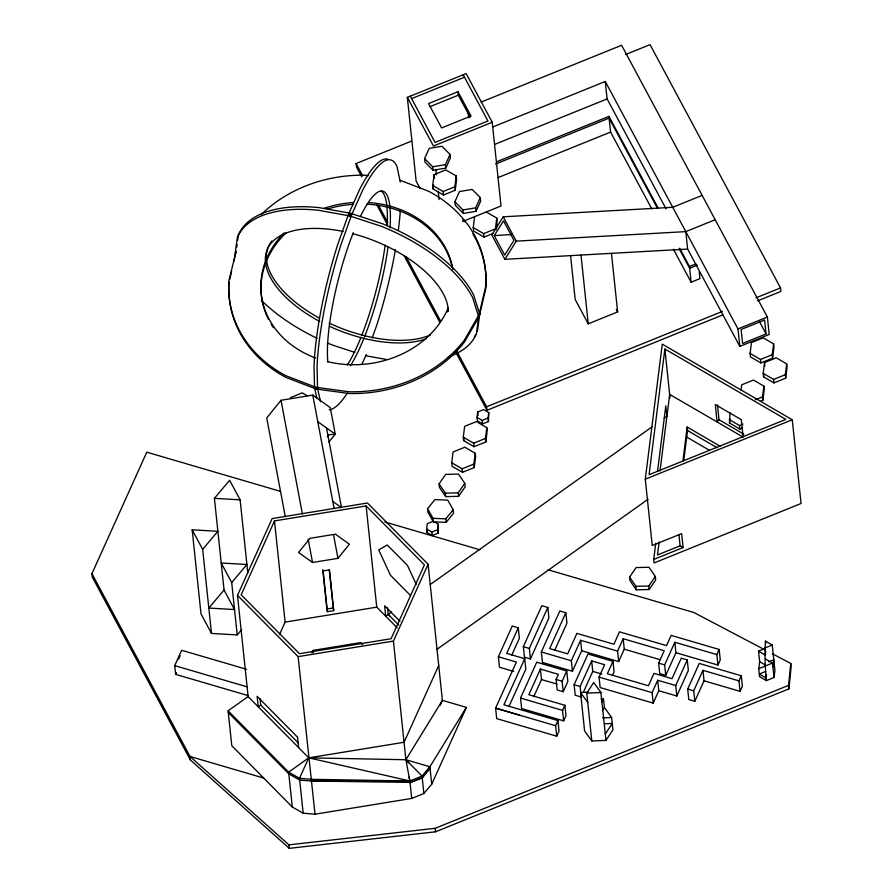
<?xml version="1.0" encoding="UTF-8"?>
<svg xmlns="http://www.w3.org/2000/svg" width="893" height="893" viewBox="0 0 893 893"><rect width="100%" height="100%" fill="white"/><g stroke="black" fill="none" stroke-linecap="round" stroke-linejoin="round"><path stroke-width="1.34" d="M280.547 491.384L146.776 452.171L91.946 573.663L92.314 577.146L190.365 759.954L289.254 848.35L435.516 831.807L788.954 688.86L788.586 685.366L790.751 663.432L772.367 653.765M788.954 688.86L791.12 666.915L790.751 663.432M432.714 185.476L434.076 174.671L445.83 169.916L456.234 175.966L456.602 179.46L455.24 190.265L443.486 195.02L433.083 188.97L432.714 185.476L443.118 191.526L454.872 186.771L456.234 175.966M433.083 188.97L433.596 184.918M426.631 529.024L427.312 523.622L433.183 521.244L438.385 524.269L438.072 533.166L432.19 535.543L426.999 532.518L426.631 529.024L431.821 532.049L437.704 529.672L438.385 524.269M426.999 532.518L427.334 529.817M493.427 233.307L484.017 237.114L473.625 231.064L473.257 227.581L474.618 216.776M451.724 462.764L453.086 451.97L464.84 447.214L475.243 453.264L475.612 456.747L474.25 467.552L462.496 472.308L452.092 466.258L451.724 462.764L462.127 468.814L473.882 464.059L475.243 453.264M463.288 437.157L464.639 426.352L476.404 421.596L486.797 427.647L487.165 431.14L485.803 441.946L474.049 446.701L463.646 440.651L463.288 437.157L473.681 443.207L485.435 438.452L486.797 427.647M463.646 440.651L463.992 437.95M486.372 212.021L496.776 218.071L495.414 228.876L483.66 233.631L473.257 227.581M496.117 229.657L497.133 221.553L496.776 218.071M477.018 417.388L477.688 411.986L483.571 409.608L488.772 412.633L488.46 421.529L482.577 423.907L477.375 420.882L477.018 417.388L482.209 420.413L488.091 418.036L488.772 412.633M653.721 559.453L683.112 547.565L681.649 533.612L652.258 545.5L645.293 479.195L662.271 344.151L792.247 419.766L801.054 503.507L654.089 562.947L653.721 559.453L655.763 543.245M664.883 349.007L649.077 474.708L785.851 419.386L664.883 349.007L670.018 397.865M657.549 471.337L665.787 405.857L666.892 416.317L660.027 470.89M659.146 541.984L657.505 554.966L680.109 545.824L683.112 547.565M682.877 461.212L687.175 427.055L720.383 446.366M683.759 460.598L687.543 430.538L687.175 427.055M742.239 428.093L739.884 429.053L729.492 423.003L729.972 412.756M729.492 423.003L729.994 418.951M741.023 390.208L741.703 384.805L753.458 380.05L763.861 386.1L764.229 389.594L762.868 400.399L760.512 401.348M750.098 353.394L751.448 342.588L763.214 337.833L773.606 343.883L773.974 347.377L772.612 358.182L760.858 362.938L750.455 356.887L750.098 353.394L760.49 359.444L772.244 354.688L773.606 343.883M763.18 373.374L764.542 362.569L776.296 357.814L786.7 363.864L787.068 367.347L785.706 378.152L773.952 382.907L763.548 376.857L763.18 373.374L773.584 379.425L785.338 374.669L786.7 363.864M763.548 376.857L763.895 374.156M762.868 400.399L762.499 396.905L763.861 386.1M766.373 680.611C765.122 667.428 764.564 654.256 765.48 641.107L772.255 645.047L774.923 670.453L774.041 677.508L766.373 680.611L759.586 676.66L758.749 668.701L759.642 661.657L758.537 651.153L764.921 648.564M765.759 651.577L765.323 655.094L758.537 651.153M766.54 674.461L766.094 677.988L759.318 674.048L765.703 671.458M772.925 666.825L773.807 659.782L768.694 661.847M236.745 247.182L237.103 244.492M237.638 240.44L238.353 235.049A128.838 64.207 21.7 0 1 319.292 207.645L350.569 213.293L382.349 223.708A128.838 64.207 21.7 0 1 473.658 294.991L479.708 314.113L477.454 331.113M479.708 314.113L478.681 316.702L476.427 333.714A128.838 64.207 21.7 0 1 448.186 356.966M235.495 252.473L235.585 253.344L236.21 251.234L228.943 280.391A128.838 108.053 -6 0 0 285.827 375.707L315.943 387.272L348.873 391.77A128.838 108.053 -6 0 0 464.248 340.333L479.106 314.537L485.658 286.62A128.838 108.053 -6 0 0 428.774 191.314L400.109 180.297M229.747 279.476L231.622 271.505M234.111 260.879L237.326 237.638A128.838 64.207 21.7 0 1 318.265 210.235L349.543 215.894L381.311 226.297A128.838 64.207 21.7 0 1 472.631 297.592L478.681 316.702M229.121 282.132A128.838 108.053 -6 0 0 286.006 377.449L316.122 389.013L349.063 393.512A128.838 108.053 -6 0 0 464.427 342.086L479.284 316.278L485.837 288.372A128.838 108.053 -6 0 0 472.855 233.821M388.02 159.233A128.838 28.308 -75.7 0 0 359.488 189.729L348.527 214.208L338.079 243.443A128.838 28.308 -75.7 0 0 314.023 366.163L314.515 387.752L316.959 398.512M400.298 182.049L396.961 166.478A128.838 28.308 -75.7 0 0 362.536 190.499L351.574 214.979L341.126 244.213A128.838 28.308 -75.7 0 0 317.06 366.934L317.551 388.533L320.576 401.805M372.18 337.967L376.701 325.32A128.838 28.308 -75.7 0 0 395.387 249.705M349.543 215.894L350.569 213.293M361.877 364.322L366.253 354.554M248.444 695.692L175.62 674.349L174.704 665.631L181.647 650.271L246.513 669.281M178.611 659.123L180.152 655.708M175.62 674.349L176.39 672.652M424.61 158.574L429.232 148.338L441.946 146.262L450.027 154.422L450.396 157.916L445.774 168.163L433.06 170.239L424.979 162.068L424.61 158.574L432.692 166.745L433.06 170.239M248.12 696.573L228.106 710.806L231.778 745.7L292.312 807.026L303.173 813.222L315.028 814.193L411.718 798.431L409.887 780.984L405.891 759.731L442.392 700.358L466.403 707.39L429.89 766.763L422.054 776.062L409.887 780.984L308.755 757.844L248.12 696.573L237.482 595.385L272.153 518.565L367.458 503.005L428.093 564.264L442.392 700.358L440.126 705.381M274.486 520.92L241.155 594.783L299.445 653.687L391.089 638.729L424.421 564.867L366.119 505.963L274.486 520.92L285.124 622.108L279.476 634.633M445.774 168.163L445.406 164.669L450.027 154.422M454.883 201.762L459.504 191.526L472.207 189.45L480.289 197.621L480.657 201.104L476.036 211.351L463.333 213.427L455.24 205.256L454.883 201.762L462.965 209.933L463.333 213.427M476.036 211.351L475.668 207.857L480.289 197.621M311.992 652.861L313.108 650.383L360.761 642.603L362.714 644.579M408.614 762.745L405.891 759.731L393.422 641.085L428.093 564.264M438.731 665.464L404.049 742.284L308.755 757.844L288.64 772.132L292.312 807.026M411.718 798.431L423.885 793.509L431.732 784.21L466.403 707.39M513.642 671.38L499.5 667.238L498.394 656.768L512.269 626.038L518.264 627.801L519.369 638.272L511.667 655.339M518.264 627.801L506.711 653.408L524.716 658.688L525.821 669.147L508.954 706.53M523.343 646.688L541.828 605.711L547.833 607.463L548.927 617.934L530.442 658.911L524.437 657.148L523.343 646.688L529.337 648.441L530.442 658.911M524.716 658.688L503.92 704.778L557.935 720.606L559.029 731.077L556.719 736.2L496.709 718.608L495.604 708.138L516.4 662.048L498.394 656.768M529.337 648.441L547.833 607.463M520.53 698.08L536.726 662.204L566.731 671L567.836 681.459L563.215 691.707L557.21 689.954L556.105 679.484L558.415 674.36L540.41 669.08L528.846 694.721L564.856 705.28L565.95 715.74L563.639 720.863L521.624 708.551L520.53 698.08L562.545 710.393L563.639 720.863M581.7 650.74L618.682 661.579L617.576 651.109L580.606 640.27L581.7 650.74L572.458 671.223L542.442 662.427L541.348 651.957L559.833 610.991L565.838 612.743L566.943 623.214L554.665 650.405M565.838 612.743L549.664 648.597L567.669 653.877L576.911 633.383L613.893 644.221L619.485 631.831L666.535 645.628L671.156 635.381L719.166 649.457L720.271 659.927L717.961 665.039L675.945 652.727L674.84 642.257L716.856 654.58L717.961 665.039M533.802 696.64L541.515 679.551L540.41 669.08M563.215 691.707L562.11 681.236L566.731 671M572.458 671.223L571.353 660.753L580.606 640.27M556.719 736.2L555.625 725.73L557.935 720.606M562.545 710.393L564.856 705.28M658.8 690.724L676.805 696.004L675.7 685.534L657.695 680.265L658.8 690.724L653.207 703.115L600.152 687.565L599.047 677.106L604.639 664.716L591.668 660.909L580.115 686.516L581.22 696.986L575.215 695.223L574.11 684.764L587.985 654.033L612.955 661.345L614.06 671.815L612.375 675.532M583.419 692.108L592.773 671.38L591.668 660.909M612.955 661.345L607.363 673.735L648.407 685.768L654 673.378L672.005 678.658L681.259 658.174L687.253 659.927L688.358 670.397L676.805 696.004M617.576 651.109L623.169 638.718L664.225 650.74L658.632 663.142L659.726 673.601L665.731 675.365L675.945 652.727M618.682 661.579L624.274 649.178L623.169 638.718M653.207 703.115L652.102 692.655L657.695 680.265M665.731 675.365L664.626 664.894L674.84 642.257M675.7 685.534L687.253 659.927M704.052 680.801L694.81 701.284L688.804 699.52L687.699 689.061L699.264 663.443L741.279 675.767L742.373 686.226L740.063 691.349L704.052 680.801L702.947 670.33L738.969 680.879L740.063 691.349M694.81 701.284L693.705 690.814L702.947 670.33M716.856 654.58L719.166 649.457M738.969 680.879L741.279 675.767M702.132 195.411L672.742 207.288L503.228 216.809L491.809 235.004L504.858 259.327L687.621 249.069L739.817 346.372L769.208 334.484L767.377 317.037L621.606 45.264L481.204 102.059M494.253 235.607L503.518 220.861L513.955 240.329L504.69 255.074L494.253 235.607L512.281 234.502M504.858 259.327L516.277 241.132L685.791 231.622L715.181 219.734M591.802 740.967L586.768 693.091L593.722 682.509L600.922 692.544L605.956 740.409L591.802 740.967L584.602 730.943L580.562 692.488L588.286 692.187M601.447 702.211L603.523 699.04L600.956 699.141M602.328 710.661L604.416 707.479L603.523 699.04M605.287 734.057L612.241 723.475L604.516 723.776M605.956 740.409L612.911 729.827L611.616 717.514L604.416 707.479M439.066 483.917L445.596 474.395L458.466 474.094L464.784 483.325L465.153 486.819L458.622 496.341L445.752 496.631L439.434 487.411L439.066 483.917L445.395 493.148L445.752 496.631M458.622 496.341L458.254 492.847L464.784 483.325M629.576 577.09L636.117 567.568L648.977 567.278L655.306 576.498L655.674 579.992L649.133 589.514L636.274 589.815L629.945 580.584L629.576 577.09L635.905 586.321L636.274 589.815M649.133 589.514L648.776 586.031L655.306 576.498M303.173 813.222L299.501 778.328L308.755 757.844L405.891 759.731L429.89 766.763L422.244 777.814L410.066 782.703M328.903 442.057L335.255 434.188L330.265 407.61L312.784 395.097L281.016 400.287L266.728 417.991L285.269 516.612M327.251 436.833L328.836 434.869L335.255 434.188L317.785 421.675M337.956 558.348L349.386 544.183L335.411 534.17L309.994 538.323L298.563 552.477L312.539 562.49L337.956 558.348L333.58 535.074M427.557 508.709L434.913 499.6L447.728 500.125L453.186 509.758L453.555 513.241L446.199 522.349L433.384 521.825L427.914 512.191L427.557 508.709L433.016 518.331L433.384 521.825M446.199 522.349L445.83 518.855L453.186 509.758M224.054 590.005L208.828 608.055L234.535 609.562L224.054 590.005L214.409 498.339L229.635 480.278L240.128 499.834L247.785 572.77M211.496 633.427L202.655 549.362L217.881 531.313L192.174 529.806L201.003 613.871L211.496 633.427L237.203 634.934L241.679 629.621M231.7 582.549L246.926 564.499L221.207 562.992L231.7 582.549L237.203 634.934M717.481 404.987L719.032 419.755L717.135 421.998L715.304 404.551L741.302 419.677L743.132 437.124L669.65 394.371L666.959 416.272L664.236 418.203M430.08 768.505L422.244 777.814L409.987 782.391L311.545 781.04L299.691 780.069L288.83 773.874L228.295 712.547M260.042 698.471L260.723 705.012L258.222 706.787L257.128 696.317L297.548 737.16L298.642 747.631M391.614 611.984L385.698 616.181L384.593 605.711L399.997 621.271M430.27 584.502L651.979 426.921M436.577 649.591L648.061 499.276M420.056 188.423L416.138 181.123L407.331 97.37L466.124 73.594L492.222 122.252L501.018 205.993L462.686 221.509M411.584 98.621L464.483 77.222M457.953 91.711L428.562 103.588L441.6 127.922L471.002 116.034L457.953 91.711L458.321 95.194L470.064 117.095M430.203 106.568L458.321 95.194M361.754 176.847L356.486 167.013L356.117 163.531L411.55 141.105M625.546 54.551L650.048 44.65L780.527 287.926L780.884 291.408L757.688 300.796M492.222 122.252L433.429 146.028L407.331 97.37M492.981 126.895L605.264 81.486L737.986 328.925L739.817 346.372M494.811 144.342L607.095 98.933L605.264 81.486M496.642 161.789L608.937 116.38L658.029 207.924M495.537 164.055L609.115 118.122L657.561 208.449M498.294 177.495L610.589 132.086L608.937 116.38M290.493 397.619L302.247 392.864L307.203 395.755M699.197 271.673L699.922 278.649L691.115 282.221L689.463 266.516L695.848 263.926M697.31 265.154L689.642 268.257L679.171 248.734M570.56 255.487L575.192 299.501L588.241 323.824L617.632 311.936L611.471 253.344M722.872 314.872L486.964 410.289L486.596 406.795L722.515 311.378M756.025 297.827L780.527 287.926M737.986 328.925L767.377 317.037M766.082 333.926L742.574 343.437L741.112 329.484L764.62 319.973L766.082 333.926L759.563 321.77M755.445 399.763L762.499 396.905M729.123 419.509L739.527 425.559L743.043 424.13M645.293 479.195L792.247 419.766M764.587 648.151L772.255 645.047M764.855 666.156L772.523 663.064L774.041 677.508M758.749 668.701L765.145 666.122M91.946 573.663L189.997 756.46L288.897 844.856L435.148 828.313L788.586 685.366M432.692 166.745L445.406 164.669M462.965 209.933L475.668 207.857M327.396 611.66L323.121 570.94L329.472 569.901L333.748 610.622L327.396 611.66L326.894 609.004L333.256 607.966L329.26 569.957M285.124 622.108L376.757 607.151L397.251 627.857M237.482 595.385L298.117 656.645L393.422 641.085M586.768 693.091L600.922 692.544M602.608 717.86L611.616 717.514M445.395 493.148L458.254 492.847M635.905 586.321L648.776 586.031M311.545 781.04L409.887 780.984L409.987 782.391M433.016 518.331L445.83 518.855M214.409 498.339L240.128 499.834M368.452 175.62L365.717 175.251A128.838 108.053 -6 0 0 261.08 214.655M365.717 355.738L386.01 359.41M348.527 214.208L351.574 214.979M314.515 387.752L317.551 388.533M384.894 521.97L479.865 549.798M548.09 569.801L693.906 612.531L765.011 649.903M624.274 649.178L660.027 659.659M658.632 663.142L664.626 664.894M687.699 689.061L693.705 690.814M541.348 651.957L571.353 660.753M592.773 671.38L601.849 674.036M599.047 677.106L652.102 692.655M556.105 679.484L562.11 681.236M574.11 684.764L580.115 686.516M541.515 679.551L556.942 684.071M555.625 725.73L495.604 708.138L519.614 715.17M174.704 665.631L247.528 686.974M263.736 778.071L189.997 756.46L190.365 759.954M354.789 352.378L332.43 345.055A128.838 64.207 21.7 0 1 327.273 342.923M719.032 419.755L743.847 434.188M687.543 430.538L717.191 447.795M686.494 436.934L709.254 450.172M765.736 659.112L772.523 663.064M759.642 661.657L765.29 664.939M332.776 501.397L341.506 507.659L326.525 427.926M410.635 595.631L390.42 575.204L378.732 549.887L387.249 544.987L407.454 565.403L416.227 584.402M387.506 607.865L388.198 614.406L398.78 625.1M405.891 759.731L422.054 776.062L423.885 793.509M260.723 705.012L298.262 742.931M228.106 710.806L288.64 772.132L299.501 778.328L311.356 779.299L409.887 780.984L409.117 777.044M388.198 614.406L389.984 616.483M580.562 692.488L587.761 702.512M607.095 98.933L666.066 208.862M679.64 248.209L689.463 266.516M610.589 132.086L651.834 208.984M673.434 249.259L691.115 282.221M616.326 309.503L617.632 311.936M463.177 74.789L487.969 121.013L435.07 142.411L410.278 96.187M503.228 216.809L516.277 241.132M356.117 163.531L362.703 175.809M378.52 205.301L387.752 222.502M406.203 256.905L440.472 320.799M456.948 351.507L486.596 406.795M376.913 205.1L387.462 224.768M403.937 255.476L439.512 321.826M455.988 352.545L486.964 410.289M192.174 529.806L202.655 549.362M312.784 395.097L334.027 508.039M333.256 607.966L333.748 610.622M308.163 539.227L312.539 562.49M281.016 400.287L302.392 513.977M785.338 374.669L785.706 378.152M772.244 354.688L772.612 358.182M773.584 379.425L773.952 382.907M764.542 362.569L764.91 366.052M760.49 359.444L760.858 362.938M765.48 641.107L765.714 643.418M739.527 425.559L739.884 429.053M685.791 231.622L687.621 249.069M678.914 534.405L680.109 545.824M581.008 255.052L588.241 323.824M483.66 233.631L484.017 237.114M468.178 112.328L468.758 117.82M479.106 314.537L479.284 316.278M488.091 418.036L488.46 421.529M485.435 438.452L485.803 441.946M482.209 420.413L482.577 423.907M454.872 186.771L455.24 190.265M477.688 411.986L478.056 415.479M473.681 443.207L474.049 446.701M473.882 464.059L474.25 467.552M443.118 191.526L443.486 195.02M435.884 169.369L436.465 174.861M438.195 191.336L439.055 199.574M434.076 174.671L434.444 178.165M462.127 468.814L462.496 472.308M437.704 529.672L438.072 533.166M431.821 532.049L432.19 535.543M429.89 766.763L431.732 784.21M435.148 828.313L435.516 831.807M366.119 505.963L376.757 607.151M315.943 387.272L316.122 389.013M322.764 569.645L326.894 609.004M313.108 650.383L313.354 652.716M315.028 814.193L298.117 656.645M288.897 844.856L289.254 848.35M462.697 219.734A128.838 108.053 -6 0 1 464.438 221.821M448.308 307.639A96.634 81.04 -6 0 1 327.441 361.62M315.765 358.06A96.634 81.04 -6 0 1 284.153 232.839M323.779 208.426A96.634 81.04 -6 0 1 353.427 202.521M369.356 202.599A96.634 81.04 -6 0 1 452.874 269.507M448.487 309.38A96.634 81.04 -6 0 1 447.393 311.891M273.414 327.675A96.634 81.04 -6 0 1 271.182 324.204M268.559 319.482A96.634 81.04 -6 0 1 286.318 232.649M327.943 208.895A96.634 81.04 -6 0 1 353.606 204.263M366.923 204.173A96.634 81.04 -6 0 1 452.304 267.364M475.779 334.596A128.838 64.207 21.7 0 1 474.406 336.84M430.426 334.998A96.634 48.155 21.7 0 1 329.16 323.076M319.571 318.209A96.634 48.155 21.7 0 1 271.885 240.931M317.037 338.28A128.838 64.207 21.7 0 1 261.292 300.271M425.894 338.96A96.634 48.155 21.7 0 1 329.327 326.224M319.75 321.458A96.634 48.155 21.7 0 1 266.181 252.73A96.634 48.155 21.7 0 1 343.269 231.477M352.523 233.631A96.634 48.155 21.7 0 1 448.375 311.121M381.244 191.035A96.634 21.231 -75.7 0 1 386.792 205.323M386.948 206.83A96.634 21.231 -75.7 0 1 387.093 225.773M385.173 245.128A96.634 21.231 -75.7 0 1 361.922 334.931M360.973 337.308A96.634 21.231 -75.7 0 1 347.355 364.936M400.343 210.223A128.838 28.308 -75.7 0 1 398.401 229.802M347.187 393.266A128.838 28.308 -75.7 0 1 329.238 409.798M360.381 216.552A96.634 21.231 -75.7 0 1 389.839 206.104M389.995 207.611A96.634 21.231 -75.7 0 1 390.051 227.838M388.031 247.216A96.634 21.231 -75.7 0 1 364.5 336.907M364.02 338.09A96.634 21.231 -75.7 0 1 350.402 365.706M327.831 361.922A96.634 21.231 -75.7 0 1 353.327 232.626"/></g></svg>
